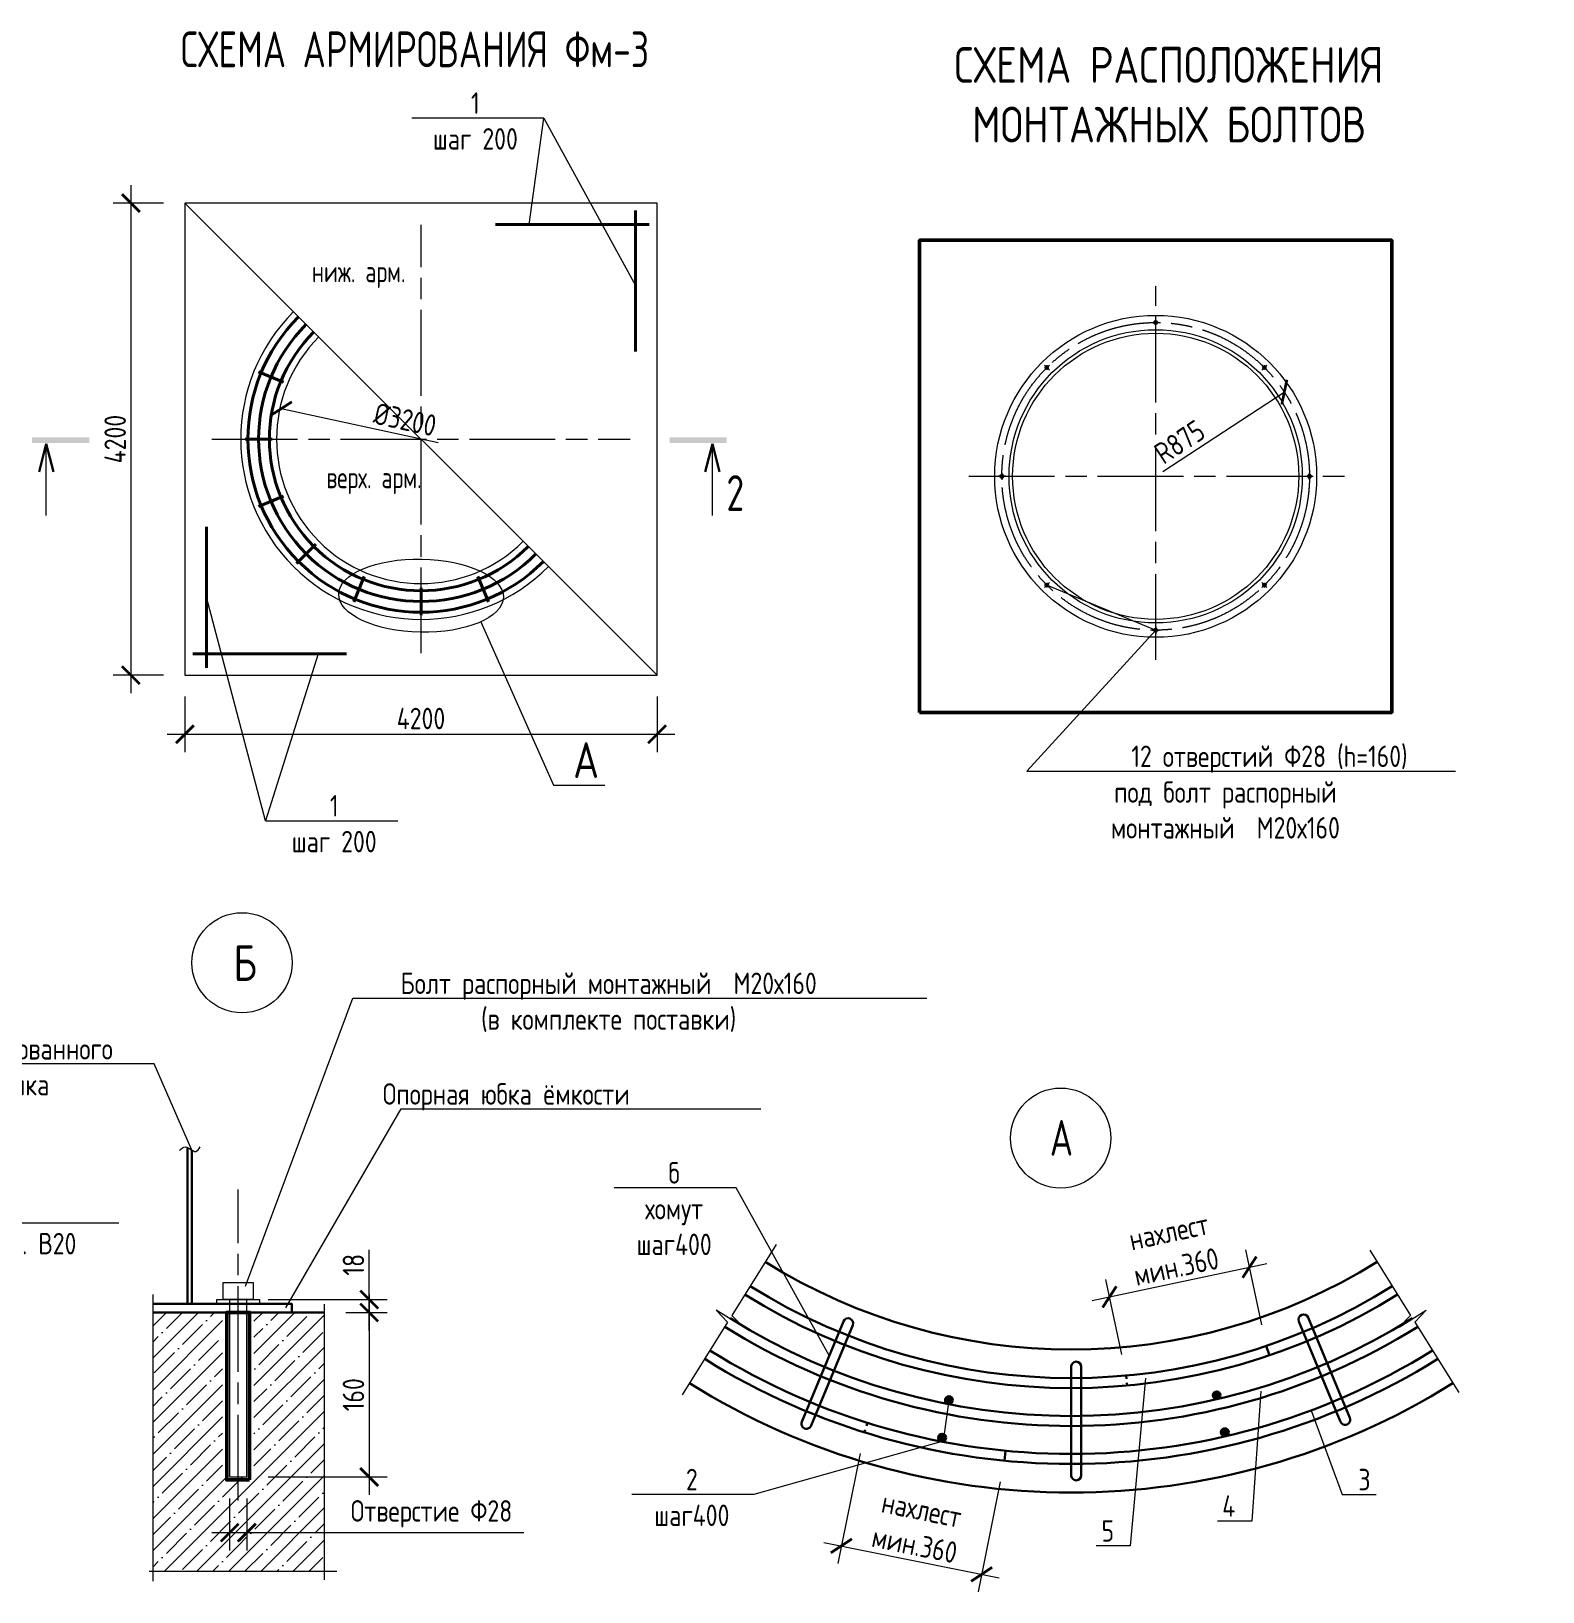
# Model space of a CAD drawing. Header units: millimetres. Extents: x -148017 to 581274, y 1637 to 41526.
# Drawn here: x 20320 to 41450, y 18562 to 40378 of the extents above; entities that cross this region are included whole.
import ezdxf
from ezdxf import colors
from ezdxf.entities.mleader import LeaderData, LeaderLine
from ezdxf.enums import TextEntityAlignment as Align
from ezdxf.lldxf.tags import DXFTag
from ezdxf.math import Vec2, Vec3

# ---------------------------------------------------------------- set-up
doc = ezdxf.new("R2010")
doc.units = ezdxf.units.MM
doc.linetypes.add('AM_ISO08W050', pattern=[18, 12, -1.5, 3, -1.5])
doc.styles.add('GOST 2.304', font='GOST_0.TTF')
tags = doc.linetypes.add('5-2', pattern=[3.5, 2.5, -1]).pattern_tags.tags
tags[6:7] = [DXFTag(74, 4), DXFTag(75, 0), DXFTag(340, '0'), DXFTag(46, 1.0), DXFTag(50, 0.0), DXFTag(44, 0.0), DXFTag(45, 0.0)]
tags[4:5] = [DXFTag(74, 4), DXFTag(75, 0), DXFTag(340, '0'), DXFTag(46, 1.0), DXFTag(50, 0.0), DXFTag(44, 0.0), DXFTag(45, 0.0)]
doc.dimstyles.new('м10', dxfattribs={"dimscale": 100, "dimtxt": 3, "dimasz": 2.5, "dimexe": 2.5, "dimexo": 3, "dimgap": 0.7, "dimtad": 1, "dimdec": 0, "dimlfac": 0.1, "dimtxsty": 'GOST 2.304', "dimblk": 'ARCHTICK', "dimcen": 2.5, "dimdle": 2.5, "dimclrd": 7, "dimclre": 7, "dimclrt": 256, "dimadec": 1, "dimazin": 0, "dimtfac": 1, "dimtdec": 0, "dimtmove": 0, "dimatfit": 3, "dimldrblk": 'NONE', "dimfxl": 1, "dimlwd": 20, "dimlwe": 20, "dimarcsym": 0})
doc.dimstyles.new('м20', dxfattribs={"dimscale": 100, "dimtxt": 3, "dimasz": 2.5, "dimexe": 2.5, "dimexo": 3, "dimgap": 0.7, "dimtad": 1, "dimdec": 0, "dimlfac": 0.2, "dimtxsty": 'GOST 2.304', "dimblk": 'ARCHTICK', "dimcen": 2.5, "dimdle": 2.5, "dimclrd": 7, "dimclre": 7, "dimclrt": 256, "dimadec": 1, "dimazin": 0, "dimtfac": 1, "dimtdec": 0, "dimtmove": 0, "dimatfit": 3, "dimldrblk": 'NONE', "dimfxl": 1, "dimlwd": 20, "dimlwe": 20, "dimarcsym": 0})
pattern_1 = [(45, (6718.24, 21792.88), (-224.5064, 224.5064), []), (45, (6942.75, 21792.88), (-224.5064, 224.5064), [396.875, -79.375, 0, -79.375])]

# ---------------------------------------------------------------- blocks, each defined once
blk = doc.blocks.new('_None')
blk = doc.blocks.new('_Dot')
at = {"color": 0, "linetype": 'ByBlock', "lineweight": -2}
blk.add_line((-0.5, 0), (-1, 0), dxfattribs=at)
at = {"color": 0, "linetype": 'ByBlock', "const_width": 0.5}
blk.add_lwpolyline([(-0.25, 0, 1), (0.25, 0, 1)], format="xyb", close=True, dxfattribs=at)
blk = doc.blocks.new('_ArchTick')
at = {"color": 0, "linetype": 'ByBlock', "const_width": 0.15}
blk.add_lwpolyline([(-0.5, -0.5), (0.5, 0.5)], dxfattribs=at)
blk = doc.blocks.new('*D63')
at = {"color": 7, "linetype": 'Continuous', "lineweight": 20, "transparency": 16777216}
for p, q in [((37521, 22294), (37298, 23344)), ((35149, 22632), (37594, 23152)), ((35565, 21878), (35341, 22928))]:
    blk.add_line(p, q, dxfattribs=at)
at = {"color": 7, "linetype": 'Continuous', "lineweight": 20, "transparency": 16777216, "xscale": 250, "yscale": 250, "zscale": 250}
for p, rotation in [((37350, 23100), 12.00002612292095), ((35393, 22684), 192.0000261229209)]:
    blk.add_blockref('_ArchTick', p, dxfattribs=dict(at, rotation=rotation))
at = {"color": 7, "linetype": 'Continuous', "lineweight": 20, "transparency": 16777216, "insert": (36274, 23351), "char_height": 300, "attachment_point": 5, "rotation": 12, "style": 'GOST 2.304'}
blk.add_mtext('нахлест\\Pмин.360', dxfattribs=at)
blk = doc.blocks.new('*D64')
at = {"color": 7, "linetype": 'Continuous', "lineweight": 20, "transparency": 16777216}
for p, q in [((31907, 20497), (31595, 18959)), ((33867, 20101), (33556, 18562)), ((31400, 19253), (33851, 18758))]:
    blk.add_line(p, q, dxfattribs=at)
at = {"color": 7, "linetype": 'Continuous', "lineweight": 20, "transparency": 16777216, "xscale": 250, "yscale": 250, "zscale": 250}
for p, rotation in [((31645, 19204), 168.5708231591507), ((33606, 18807), 348.5708231591506)]:
    blk.add_blockref('_ArchTick', p, dxfattribs=dict(at, rotation=rotation))
at = {"color": 7, "linetype": 'Continuous', "lineweight": 20, "transparency": 16777216, "insert": (32719, 19466), "char_height": 300, "attachment_point": 5, "rotation": 348.5708, "style": 'GOST 2.304'}
blk.add_mtext('нахлест\\Pмин.360', dxfattribs=at)
blk = doc.blocks.new('*D65')
at = {"color": 7, "linetype": 'Continuous', "lineweight": 20, "transparency": 16777216}
for p, q in [((22469, 31076), (22469, 30300)), ((29069, 31076), (29069, 30300)), ((22219, 30550), (29319, 30550))]:
    blk.add_line(p, q, dxfattribs=at)
at = {"color": 7, "linetype": 'Continuous', "lineweight": 20, "transparency": 16777216, "xscale": 250, "yscale": 250, "zscale": 250, "rotation": 180}
blk.add_blockref('_ArchTick', (22469, 30550), dxfattribs=at)
at = {"color": 7, "linetype": 'Continuous', "lineweight": 20, "transparency": 16777216, "xscale": 250, "yscale": 250, "zscale": 250}
blk.add_blockref('_ArchTick', (29069, 30550), dxfattribs=at)
at = {"color": 7, "linetype": 'Continuous', "lineweight": 20, "transparency": 16777216, "insert": (25769, 30770), "char_height": 300, "attachment_point": 5, "style": 'GOST 2.304'}
blk.add_mtext('4200', dxfattribs=at)
blk = doc.blocks.new('*D66')
at = {"color": 7, "linetype": 'Continuous', "lineweight": 20, "transparency": 16777216}
for p, q in [((21714, 38226), (21714, 31126)), ((22169, 37976), (21464, 37976)), ((22169, 31376), (21464, 31376))]:
    blk.add_line(p, q, dxfattribs=at)
at = {"color": 7, "linetype": 'Continuous', "lineweight": 20, "transparency": 16777216, "xscale": 250, "yscale": 250, "zscale": 250}
for p, rotation in [((21714, 37976), 90), ((21714, 31376), 270)]:
    blk.add_blockref('_ArchTick', p, dxfattribs=dict(at, rotation=rotation))
at = {"color": 7, "linetype": 'Continuous', "lineweight": 20, "transparency": 16777216, "insert": (21494, 34676), "char_height": 300, "attachment_point": 5, "rotation": 90, "style": 'GOST 2.304'}
blk.add_mtext('4200', dxfattribs=at)
blk = doc.blocks.new('*D67')
at = {"color": 7, "linetype": 'Continuous', "lineweight": 20, "transparency": 16777216}
blk.add_line((26011, 34623), (23815, 35101), dxfattribs=at)
at = {"color": 7, "linetype": 'Continuous', "lineweight": 20, "transparency": 16777216, "xscale": 250, "yscale": 250, "zscale": 250, "rotation": 167.7305021859052}
blk.add_blockref('_ArchTick', (23815, 35101), dxfattribs=at)
at = {"color": 7, "linetype": 'Continuous', "lineweight": 20, "transparency": 16777216, "insert": (25547, 34949), "char_height": 300, "attachment_point": 5, "rotation": 347.7305, "style": 'GOST 2.304'}
blk.add_mtext('%%C3200', dxfattribs=at)
blk = doc.blocks.new('*D95')
at = {"color": 7, "linetype": 'Continuous', "lineweight": 20, "transparency": 16777216}
for p, q in [((25045, 22647), (25045, 23343)), ((23634, 22647), (25295, 22647)), ((25045, 22217), (25045, 22647)), ((24716, 22467), (25295, 22467))]:
    blk.add_line(p, q, dxfattribs=at)
at = {"color": 7, "linetype": 'Continuous', "lineweight": 20, "transparency": 16777216, "xscale": 250, "yscale": 250, "zscale": 250}
for p, rotation in [((25045, 22647), 90), ((25045, 22467), 270)]:
    blk.add_blockref('_ArchTick', p, dxfattribs=dict(at, rotation=rotation))
at = {"color": 7, "linetype": 'Continuous', "lineweight": 20, "transparency": 16777216, "insert": (24825, 23134), "char_height": 300, "attachment_point": 5, "rotation": 90, "style": 'GOST 2.304'}
blk.add_mtext('18', dxfattribs=at)
blk = doc.blocks.new('*D96')
at = {"color": 7, "linetype": 'Continuous', "lineweight": 20, "transparency": 16777216}
for p, q in [((23094, 19867), (23094, 19139)), ((23334, 19867), (23334, 19139)), ((22844, 19389), (23334, 19389)), ((23334, 19389), (27208, 19389))]:
    blk.add_line(p, q, dxfattribs=at)
at = {"color": 7, "linetype": 'Continuous', "lineweight": 20, "transparency": 16777216, "xscale": 250, "yscale": 250, "zscale": 250, "rotation": 180}
blk.add_blockref('_ArchTick', (23094, 19389), dxfattribs=at)
at = {"color": 7, "linetype": 'Continuous', "lineweight": 20, "transparency": 16777216, "xscale": 250, "yscale": 250, "zscale": 250}
blk.add_blockref('_ArchTick', (23334, 19389), dxfattribs=at)
at = {"color": 7, "linetype": 'Continuous', "lineweight": 20, "transparency": 16777216, "insert": (25916, 19652), "char_height": 300, "attachment_point": 5, "style": 'GOST 2.304'}
blk.add_mtext('Отверстие Ф28', dxfattribs=at)
blk = doc.blocks.new('*D97')
at = {"color": 7, "linetype": 'Continuous', "lineweight": 20, "transparency": 16777216}
for p, q in [((25045, 22717), (25045, 19917)), ((24716, 22467), (25295, 22467)), ((23634, 20167), (25295, 20167))]:
    blk.add_line(p, q, dxfattribs=at)
at = {"color": 7, "linetype": 'Continuous', "lineweight": 20, "transparency": 16777216, "xscale": 250, "yscale": 250, "zscale": 250}
for p, rotation in [((25045, 22467), 90), ((25045, 20167), 270)]:
    blk.add_blockref('_ArchTick', p, dxfattribs=dict(at, rotation=rotation))
at = {"color": 7, "linetype": 'Continuous', "lineweight": 20, "transparency": 16777216, "insert": (24825, 21317), "char_height": 300, "attachment_point": 5, "rotation": 90, "style": 'GOST 2.304'}
blk.add_mtext('160', dxfattribs=at)
blk = doc.blocks.new('*D76')
at = {"color": 7, "linetype": 'Continuous', "lineweight": 20, "transparency": 16777216}
blk.add_line((36139, 34221), (37837, 35333), dxfattribs=at)
at = {"color": 7, "linetype": 'Continuous', "lineweight": 20, "transparency": 16777216, "xscale": 250, "yscale": 250, "zscale": 250, "rotation": 33.21497678044746}
blk.add_blockref('_ArchTick', (37837, 35333), dxfattribs=at)
at = {"color": 7, "linetype": 'Continuous', "lineweight": 20, "transparency": 16777216, "insert": (36373, 34637), "char_height": 300, "attachment_point": 5, "rotation": 33.215, "style": 'GOST 2.304'}
blk.add_mtext('R875', dxfattribs=at)

msp = doc.modelspace()

# ---------------------------------------------------------------- hatches: boundary and pattern name
at = {"linetype": 'Continuous', "lineweight": 20}
h = msp.add_hatch(color=7, dxfattribs=at)
h.dxf.hatch_style = 1
h.paths.add_polyline_path([(20331.1, 34699.3), (20331.1, 34619.3), (21131.1, 34619.3), (21131.1, 34699.3)])
h = msp.add_hatch(color=7, dxfattribs=at)
h.dxf.hatch_style = 1
h.paths.add_polyline_path([(30042.8, 34699.3), (30042.8, 34619.3), (29242.8, 34619.3), (29242.8, 34699.3)])
h = msp.add_hatch(dxfattribs=at)
h.set_pattern_fill('ANSI35', scale=50)
h.set_pattern_definition(pattern_1)
h.paths.add_polyline_path([(22993.6, 20166.9), (22993.6, 22466.9), (22018.4, 22466.9), (22018.4, 18845.9), (23213.6, 18845.9), (23213.6, 20166.9)])
h = msp.add_hatch(dxfattribs=at)
h.set_pattern_fill('ANSI35', scale=50)
h.set_pattern_definition(pattern_1)
h.paths.add_polyline_path([(23433.6, 20166.9), (23213.6, 20166.9), (23213.6, 18845.9), (24416.2, 18845.9), (24416.2, 22466.9), (23433.6, 22466.9)])
at = {"linetype": 'Continuous'}
h = msp.add_hatch(color=7, dxfattribs=at)
h.dxf.hatch_style = 1
h.paths.add_polyline_path([(33123.1, 21198.4, -0.2629312), (33098.9, 21241.3, -1), (33198.9, 21241.3, -0.5442855), (33128.4, 21195.7, -0.0001113)])
h = msp.add_hatch(color=7, dxfattribs=at)
h.dxf.hatch_style = 1
h.paths.add_polyline_path([(36865.6, 21266, -0.2629312), (36841.4, 21308.8, -1), (36941.4, 21308.8, -0.5442855), (36870.9, 21263.2, -0.0001113)])
h = msp.add_hatch(color=7, dxfattribs=at)
h.dxf.hatch_style = 1
h.paths.add_polyline_path([(33027.8, 20673.3, -0.2629312), (33003.6, 20716.2, -1), (33103.6, 20716.2, -0.5442855), (33033.1, 20670.6, -0.0001113)])
h = msp.add_hatch(color=7, dxfattribs=at)
h.dxf.hatch_style = 1
h.paths.add_polyline_path([(36979.4, 20748.9, -0.2629312), (36955.2, 20791.7, -1), (37055.2, 20791.7, -0.5442855), (36984.7, 20746.1, -0.0001113)])

# ---------------------------------------------------------------- linework, layer by layer
at = {"color": 7, "linetype": 'Continuous', "lineweight": 20}
for p, q in [((27488, 39163.1), (28769.4, 36821.6)), ((35988.6, 36305.5), (36088.6, 36305.5)), ((36038.6, 36255.5), (36038.6, 36355.5)), ((34553.7, 35711.1), (34483, 35640.4)), ((34553.7, 35640.4), (34483, 35711.1)), ((37523.6, 35711.1), (37594.3, 35640.4)), ((37523.6, 35640.4), (37594.3, 35711.1)), ((20531.1, 33608.9), (20531.1, 34608.9)), ((29842.8, 33608.9), (29842.8, 34608.9)), ((33938.6, 34155.5), (33838.6, 34155.5)), ((33888.6, 34205.5), (33888.6, 34105.5)), ((38138.6, 34155.5), (38238.6, 34155.5)), ((38188.6, 34105.5), (38188.6, 34205.5)), ((34553.7, 32599.9), (34483, 32670.6)), ((34553.7, 32670.6), (34483, 32599.9)), ((37523.6, 32599.9), (37594.3, 32670.6)), ((37523.6, 32670.6), (37594.3, 32599.9)), ((23596.6, 29339.7), (22769.4, 32465.2)), ((35988.6, 32005.5), (36088.6, 32005.5)), ((36038.6, 32055.5), (36038.6, 31955.5)), ((30733.4, 23417.8), (30114.6, 22426.6)), ((39032.3, 23337.9), (39601.2, 22426.6)), ((22018.4, 22718), (22018.4, 18710.4)), ((24416.2, 22583.3), (24416.2, 18729.8)), ((30055.2, 22331.4), (29421.4, 21316.3)), ((39660.7, 22331.4), (40274.1, 21349)), ((24591.6, 18845.9), (21968.3, 18845.9))]:
    msp.add_line(p, q, dxfattribs=at)
at = {"color": 7, "linetype": '5-2', "lineweight": 20, "ltscale": 200}
msp.add_line((22469.4, 37975.7), (29069.4, 31375.7), dxfattribs=at)
at = {"color": 7, "linetype": 'Continuous', "lineweight": 40}
for p, q in [((28769.4, 35901.2), (28769.4, 37871)), ((28959.3, 37675.7), (26809, 37675.7)), ((23496.6, 35617.1), (23847.7, 35471.6)), ((23309.4, 34675.7), (23689.4, 34675.7)), ((23496.6, 33734.3), (23847.7, 33879.7)), ((22769.4, 33450.2), (22769.4, 31480.3)), ((24029.9, 32936.2), (24298.6, 33204.9)), ((24828, 32402.9), (24973.4, 32754)), ((26710.8, 32402.9), (26565.4, 32754)), ((25769.4, 32215.7), (25769.4, 32595.7)), ((22579.4, 31675.7), (24729.7, 31675.7))]:
    msp.add_line(p, q, dxfattribs=at)
at = {"color": 7, "linetype": 'AM_ISO08W050', "lineweight": 20, "ltscale": 100}
for p, q in [((25769.4, 31681.3), (25769.4, 37670)), ((36038.6, 31589.6), (36038.6, 36814.1)), ((22844.8, 34675.7), (28693.9, 34675.7)), ((33426.4, 34155.5), (38686.1, 34155.5)), ((23213.6, 19836.2), (23213.6, 24186.9))]:
    msp.add_line(p, q, dxfattribs=at)
at = {"color": 7, "linetype": 'Continuous', "lineweight": 30}
for p, q in [((20531.1, 34608.9), (20431.1, 34216.7)), ((20531.1, 34608.9), (20631.1, 34216.7)), ((29842.8, 34608.9), (29742.8, 34216.7)), ((29842.8, 34608.9), (29942.8, 34216.7)), ((31092.3, 20938.5), (31674, 22342.7)), ((31221.6, 20884.9), (31803.3, 22289.2)), ((38623.5, 20938.5), (38041.8, 22342.7)), ((38752.8, 20992), (38171.2, 22396.3)), ((37583.6, 21999.4), (37628.6, 21866.8)), ((34857.9, 20189.4), (34857.9, 21709.4)), ((34997.9, 20189.4), (34997.9, 21709.4)), ((35627.1, 21584.4), (35631.2, 21540)), ((35636.4, 21482.9), (35639.8, 21445)), ((31978.4, 20827.5), (31966, 20791.5)), ((32011.7, 20923.8), (31997.2, 20881.7)), ((33940.5, 20533.6), (33927, 20394.3))]:
    msp.add_line(p, q, dxfattribs=at)
at = {"color": 251, "linetype": 'Continuous', "lineweight": 30}
msp.add_line((22018.4, 22466.9), (24416.2, 22466.9), dxfattribs=at)
at = {"color": 7, "linetype": 'Continuous', "lineweight": 20}
for points in [[(22469.4, 31375.7), (29069.4, 31375.7), (29069.4, 37975.7), (22469.4, 37975.7)], [(23003.6, 22646.9), (23003.6, 22886.9), (23423.6, 22886.9), (23423.6, 22646.9)], [(22913.6, 22586.9), (22913.6, 22646.9), (23513.6, 22646.9), (23513.6, 22586.9)], [(23333.6, 20166.9), (23333.6, 22646.9), (23093.6, 22646.9), (23093.6, 20166.9)], [(23333.6, 20166.9), (23333.6, 22466.9), (23093.6, 22466.9), (23093.6, 20166.9)]]:
    msp.add_lwpolyline(points, close=True, dxfattribs=at)
at = {"color": 7, "linetype": 'Continuous', "lineweight": 50}
for points in [[(32738.6, 30855.5), (39338.6, 30855.5), (39338.6, 37455.5), (32738.6, 37455.5)], [(23373.6, 20126.9), (23373.6, 22466.9), (23053.6, 22466.9), (23053.6, 20126.9)]]:
    msp.add_lwpolyline(points, close=True, dxfattribs=at)
at = {"color": 251, "linetype": 'Continuous', "lineweight": 30}
for points in [[(22503.6, 24774.4), (22503.6, 22586.9), (22563.6, 22586.9), (22563.6, 24737.9)], [(22018.4, 22586.9), (23963.6, 22586.9), (23963.6, 22466.9), (22018.4, 22466.9)]]:
    msp.add_lwpolyline(points, dxfattribs=at)
at = {"color": 7, "linetype": 'ByBlock', "lineweight": 20, "ltscale": 100}
for points in [[(30114.6, 22426.6), (30275.7, 22259.8), (29894, 22498.2), (30055.2, 22331.4)], [(39601.2, 22426.6), (39440.1, 22259.8), (39821.8, 22498.2), (39660.7, 22331.4)]]:
    msp.add_lwpolyline(points, dxfattribs=at)
at = {"color": 9, "linetype": '5-2', "lineweight": 20, "ltscale": 100}
for radius in [2250, 2050, 2000]:
    msp.add_circle((36038.6, 34155.5), radius, dxfattribs=at)
at = {"color": 7, "linetype": 'AM_ISO08W050', "lineweight": 20, "ltscale": 100}
msp.add_circle((36038.6, 34155.5), 2150, dxfattribs=at)
at = {"color": 7, "linetype": 'Continuous', "lineweight": 30}
for centre in [(36038.6, 36305.5), (34518.3, 35675.8), (37558.9, 35675.8), (33888.6, 34155.5), (38188.6, 34155.5), (34518.3, 32635.2), (37558.9, 32635.2), (36038.6, 32005.5)]:
    msp.add_circle(centre, 20, dxfattribs=at)
at = {"color": 7, "lineweight": 20}
for centre in [(23267, 27355.3), (34711.3, 24903.9)]:
    msp.add_circle(centre, 700, dxfattribs=at)
at = {"color": 5, "linetype": 'Continuous', "lineweight": 40}
for centre in [(33148.9, 21241.3), (36891.4, 21308.8), (33053.6, 20716.2), (37005.2, 20791.7)]:
    msp.add_circle(centre, 50, dxfattribs=at)
at = {"color": 7, "linetype": 'Continuous', "lineweight": 20}
for radius in [2520, 2020]:
    msp.add_arc((25769.4, 34675.7), radius, 135, 315, dxfattribs=at)
at = {"color": 7, "linetype": 'Continuous', "lineweight": 40}
for radius in [2420, 2270, 2120]:
    msp.add_arc((25769.4, 34675.7), radius, 135, 315, dxfattribs=at)
at = {"color": 7, "linetype": 'Continuous', "lineweight": 30}
for centre, radius, start, end in [((34857.9, 30029.4), 8080, 238.04261, 301.95739), ((34857.9, 30029.4), 8620, 238.04261, 301.95739), ((34857.9, 30029.4), 8480, 238.04261, 301.95739), ((34857.9, 30029.4), 9150, 238.04261, 301.95739), ((34857.9, 30029.4), 9010, 238.04261, 301.95739), ((31738.6, 22316), 70, 337.5, 157.5), ((38106.5, 22369.5), 70, 22.5, 202.5), ((34857.9, 30029.4), 9680, 238.04261, 301.95739), ((34857.9, 30029.4), 9540, 238.04261, 301.95739), ((34927.9, 21709.4), 70, 0, 180), ((34927.9, 21709.4), 70, 0, 180), ((34857.9, 30029.4), 10080, 238.04261, 301.95739), ((38688.2, 20965.2), 70, 202.5, 22.5), ((31157, 20911.7), 70, 157.5, 337.5), ((34927.9, 20189.4), 70, 180, 0)]:
    msp.add_arc(centre, radius, start, end, dxfattribs=at)
at = {"color": 7, "linetype": 'Continuous', "lineweight": 20}
msp.add_ellipse((25769.4, 32486.8), major_axis=(-1150.9, 22.3), ratio=0.444433, dxfattribs=at)
msp.add_spline([(22392.5, 24732.1), (22477.3, 24781), (22620.7, 24718.3), (22682.9, 24780.5)], degree=3, dxfattribs=at)

# ---------------------------------------------------------------- texts
at = {"color": 0, "lineweight": 20, "style": 'GOST 2.304', "width": 0.9}
msp.add_text('СХЕМА АРМИРОВАНИЯ Фм-3', height=500, dxfattribs=at).set_placement((25684, 39874.7), align=Align.CENTER)
at = {"color": 7, "lineweight": 25, "style": 'GOST 2.304', "width": 0.9}
for s, p in [('ниж. арм.', (24898.5, 36778.9)), ('верх. арм.', (25112, 33899))]:
    msp.add_text(s, height=300, dxfattribs=at).set_placement(p, align=Align.BOTTOM_CENTER)
at = {"color": 7, "lineweight": 20, "style": 'GOST 2.304', "width": 0.9}
msp.add_text('2', height=500, dxfattribs=at).set_placement((30162, 33671.6), align=Align.CENTER)
msp.add_text('А', height=500, dxfattribs=at).set_placement((34721.6, 24908.3), align=Align.MIDDLE_CENTER)
at = {"color": 7, "linetype": 'Continuous', "lineweight": 20, "insert": (31579, 40156.6), "char_height": 500, "width": 9039.668, "attachment_point": 1, "style": 'GOST 2.304'}
msp.add_mtext('\\pi1644.8;СХЕМА РАСПОЛОЖЕНИЯ \\P\\pi1894.7;МОНТАЖНЫХ БОЛТОВ', dxfattribs=at)
at = {"color": 7, "lineweight": 20, "insert": (23063.6, 27602.6), "char_height": 500, "width": 415.326, "attachment_point": 1, "style": 'GOST 2.304'}
msp.add_mtext('\\pi82.484;Б', dxfattribs=at)

# ---------------------------------------------------------------- dimensions: what is measured, and where the dimension line sits
at = {"color": 7, "linetype": 'Continuous', "lineweight": 20}
for base, p1, p2, text, picture, middle in [((21714.1, 31375.7), (22469.4, 37975.7), (22469.4, 31375.7), '4200', '*D66', (21494.1, 34675.7)), ((25045, 20166.9), (24416.2, 22466.9), (23333.6, 20166.9), '160', '*D97', (24825, 21316.9))]:
    dim = msp.add_linear_dim(base=base, p1=p1, p2=p2, angle=90, text=text, dimstyle='м20', override={"dimlfac": 0.5, "dimclrt": 7}, dxfattribs=at)
    dim.commit()
    dim.dimension.update_dxf_attribs({"geometry": picture, "text_midpoint": middle})
dim = msp.add_radius_dim(center=(36038.6, 34155.5), mpoint=(37837.4, 35333.2), text='R875', dimstyle='м20', override={"dimlfac": 0.5, "dimclrt": 7}, dxfattribs=at)
dim.commit()
dim.dimension.update_dxf_attribs({"geometry": '*D76', "text_midpoint": (36493.5, 34453.3), "dimtype": 164})
dim = msp.add_diameter_dim_2p(p1=(27723.7, 34250.6), p2=(23815.1, 35100.7), text='%%C3200', dimstyle='м20', override={"dimlfac": 0.5, "dimclrt": 7}, dxfattribs=at)
dim.commit()
dim.dimension.update_dxf_attribs({"geometry": '*D67', "text_midpoint": (25500.1, 34734.2), "dimtype": 163})
dim = msp.add_linear_dim(base=(29069.4, 30549.5), p1=(22469.4, 31375.7), p2=(29069.4, 31375.7), text='4200', dimstyle='м20', override={"dimlfac": 0.5, "dimclrt": 7}, dxfattribs=at)
dim.commit()
dim.dimension.update_dxf_attribs({"geometry": '*D65', "text_midpoint": (25769.4, 30769.5)})
for p1, p2, distance, picture, middle in [((35627.1, 21584.4), (37583.4, 22000.2), 1124, '*D63', (36273.9, 23351.5)), ((31966, 20791.5), (33926.9, 20395.1), -1620.1, '*D64', (32718.5, 19466))]:
    dim = msp.add_aligned_dim(p1=p1, p2=p2, distance=distance, text='нахлест\\Pмин.360', dimstyle='м20', override={"dimlfac": 0.5, "dimclrt": 7}, dxfattribs=at)
    dim.commit()
    dim.dimension.update_dxf_attribs({"geometry": picture, "text_midpoint": middle})
dim = msp.add_linear_dim(base=(25045, 22646.9), p1=(24416.2, 22466.9), p2=(23333.6, 22646.9), angle=90, dimstyle='м10', override={"dimclrt": 7}, dxfattribs=at)
dim.commit()
dim.dimension.update_dxf_attribs({"geometry": '*D95', "text_midpoint": (25045, 23133.8), "dimtype": 160})
dim = msp.add_linear_dim(base=(23333.6, 19388.8), p1=(23093.6, 20166.9), p2=(23333.6, 20166.9), text='Отверстие Ф28', dimstyle='м20', override={"dimlfac": 0.5, "dimclrt": 7}, dxfattribs=at)
dim.commit()
dim.dimension.update_dxf_attribs({"geometry": '*D96', "text_midpoint": (25916.4, 19388.8), "dimtype": 160})

# ---------------------------------------------------------------- leaders
ml = msp.add_multileader_mtext('Standard', dxfattribs=at)
ml.set_content('{\\C7;1\\Pшаг 200}', color=84, style='GOST 2.304')
ml.set_leader_properties(linetype='Continuous', lineweight=20)
ml.set_arrow_properties(name='NONE')
ml.build(insert=Vec2(0, 0))
ml.multileader.update_dxf_attribs({"text_left_attachment_type": 6, "text_right_attachment_type": 6, "dogleg_length": 3, "arrow_head_size": 30, "scale": 100})
ctx = ml.context
ctx.base_point, ctx.scale, ctx.char_height, ctx.arrow_head_size, ctx.landing_gap_size, ctx.plane_origin = Vec3(25944.9, 39163.1), 100, 300, 30, 0, Vec3(24987.6, 40876.7)
ctx.left_attachment, ctx.right_attachment, ctx.text_align_type = 6, 6, 1
notes = []
notes.append((ctx, [(1, (1, 1, 0), (27488, 39163.1), (-1, 0), 300, [(0, [(27282.7, 37675.7)], 0, [])])]))
ctx.mtext.insert, ctx.mtext.alignment, ctx.mtext.flow_direction = Vec3(26529, 39523.1), 2, 5
ml = msp.add_multileader_mtext('Standard', dxfattribs=at)
ml.set_content('{\\C7;Болт распорный монтажный\\P (в комплекте поставки)}', color=84, style='GOST 2.304')
ml.set_leader_properties(linetype='Continuous', lineweight=20)
ml.set_arrow_properties(name='NONE')
ml.build(insert=Vec2(0, 0))
ml.multileader.update_dxf_attribs({"text_left_attachment_type": 6, "text_right_attachment_type": 6, "dogleg_length": 3, "arrow_head_size": 30, "scale": 100})
ctx = ml.context
ctx.base_point, ctx.scale, ctx.char_height, ctx.arrow_head_size, ctx.landing_gap_size, ctx.plane_origin = Vec3(14965.8, 38455.5), 100, 300, 30, 0, Vec3(12809.8, 37488.5)
ctx.left_attachment, ctx.right_attachment = 6, 6
notes.append((ctx, [(0, (1, 1, 0), (14665.8, 38455.5), (1, 0), 300, [(0, [(12397.1, 36202.2)], 0, [])])]))
ctx.mtext.insert, ctx.mtext.width, ctx.mtext.defined_height, ctx.mtext.flow_direction = Vec3(14965.8, 38815.5), 5663.078, 1542.8, 5
ml = msp.add_multileader_mtext('Standard', dxfattribs=at)
ml.set_content('{\\C0;        12 отверстий Ф28 (h=160)\\Pпод болт распорный \\Pмонтажный  М20х160}', color=7, style='GOST 2.304')
ml.set_leader_properties(linetype='Continuous', lineweight=20)
ml.set_arrow_properties(name='DOT')
ml.build(insert=Vec2(0, 0))
ml.multileader.update_dxf_attribs({"text_left_attachment_type": 6, "text_right_attachment_type": 6, "dogleg_length": 3, "arrow_head_size": 30, "scale": 100})
ctx = ml.context
ctx.base_point, ctx.scale, ctx.char_height, ctx.arrow_head_size, ctx.landing_gap_size, ctx.plane_origin = Vec3(34380.8, 30032.1), 100, 300, 30, 0, Vec3(47211.8, 29465.7)
ctx.left_attachment, ctx.right_attachment, ctx.text_align_type = 6, 6, 1
notes.append((ctx, [(1, (1, 1, 0), (34239.1, 30032.1), (1, 0), 141.7, [(1, [(34518.3, 32635.2), (36038.6, 32005.5)], 0, [])])]))
ctx.mtext.insert, ctx.mtext.alignment, ctx.mtext.flow_direction = Vec3(37013.4, 30392.1), 2, 5
ml = msp.add_multileader_mtext('Standard', dxfattribs=at)
ml.set_content('А', color=84, style='GOST 2.304')
ml.set_leader_properties(linetype='Continuous', lineweight=20)
ml.set_arrow_properties(name='NONE')
ml.build(insert=Vec2(0, 0))
ml.multileader.update_dxf_attribs({"text_left_attachment_type": 6, "text_right_attachment_type": 6, "dogleg_length": 3, "arrow_head_size": 30, "scale": 100})
ctx = ml.context
ctx.base_point, ctx.scale, ctx.char_height, ctx.arrow_head_size, ctx.landing_gap_size, ctx.plane_origin = Vec3(27919.2, 29838.4), 100, 500, 30, 0, Vec3(22168.9, 23703)
ctx.left_attachment, ctx.right_attachment, ctx.text_align_type = 6, 6, 1
notes.append((ctx, [(1, (1, 1, 0), (27619.2, 29838.4), (1, 0), 300, [(0, [(26604.7, 32121.9)], 0, [])])]))
ctx.mtext.insert, ctx.mtext.width, ctx.mtext.defined_height, ctx.mtext.alignment, ctx.mtext.flow_direction = Vec3(28076.7, 30438.4), 456.998, 939.3, 2, 5
ml = msp.add_multileader_mtext('Standard', dxfattribs=at)
ml.set_content('{\\C7;1\\Pшаг 200}', color=84, style='GOST 2.304')
ml.set_leader_properties(linetype='Continuous', lineweight=20)
ml.set_arrow_properties(name='NONE')
ml.build(insert=Vec2(0, 0))
ml.multileader.update_dxf_attribs({"text_left_attachment_type": 6, "text_right_attachment_type": 6, "dogleg_length": 3, "arrow_head_size": 30, "scale": 100})
ctx = ml.context
ctx.base_point, ctx.scale, ctx.char_height, ctx.arrow_head_size, ctx.landing_gap_size, ctx.plane_origin = Vec3(23896.6, 29339.7), 100, 300, 30, 0, Vec3(23014.2, 31053.3)
ctx.left_attachment, ctx.right_attachment, ctx.text_align_type = 6, 6, 1
notes.append((ctx, [(0, (1, 1, 0), (23596.6, 29339.7), (1, 0), 300, [(0, [(24333.6, 31675.7)], 0, [])])]))
ctx.mtext.insert, ctx.mtext.alignment, ctx.mtext.flow_direction = Vec3(24555.6, 29699.7), 2, 5
ml = msp.add_multileader_mtext('Standard', dxfattribs=at)
ml.set_content('{\\C0;Болт распорный монтажный  М20х160\\P(в комплекте поставки)}', color=84, style='GOST 2.304')
ml.set_leader_properties(linetype='Continuous', lineweight=20)
ml.set_arrow_properties(name='NONE')
ml.build(insert=Vec2(0, 0))
ml.multileader.update_dxf_attribs({"text_left_attachment_type": 6, "text_right_attachment_type": 6, "dogleg_length": 3, "arrow_head_size": 30, "scale": 100})
ctx = ml.context
ctx.base_point, ctx.scale, ctx.char_height, ctx.arrow_head_size, ctx.landing_gap_size, ctx.plane_origin = Vec3(25115.1, 26858.3), 100, 300, 30, 0, Vec3(37268.1, 25314.9)
ctx.left_attachment, ctx.right_attachment, ctx.text_align_type = 6, 6, 1
notes.append((ctx, [(1, (1, 1, 0), (24815.1, 26858.3), (1, 0), 300, [(0, [(23316.5, 22834.7)], 0, [])])]))
ctx.mtext.insert, ctx.mtext.alignment, ctx.mtext.flow_direction = Vec3(28392.2, 27218.3), 2, 5
ml = msp.add_multileader_mtext('Standard', dxfattribs=at)
ml.set_content('{\\C7;ёмкость из армированного\\Pстеклопластика}', color=84, style='GOST 2.304')
ml.set_leader_properties(linetype='Continuous', lineweight=20)
ml.set_arrow_properties(name='NONE')
ml.build(insert=Vec2(0, 0))
ml.multileader.update_dxf_attribs({"text_left_attachment_type": 6, "text_right_attachment_type": 6, "dogleg_length": 3, "arrow_head_size": 30, "scale": 100})
ctx = ml.context
ctx.base_point, ctx.scale, ctx.char_height, ctx.arrow_head_size, ctx.landing_gap_size, ctx.plane_origin = Vec3(17659, 25942.3), 100, 300, 30, 0, Vec3(22187.1, 30328)
ctx.left_attachment, ctx.right_attachment, ctx.text_align_type = 6, 6, 1
notes.append((ctx, [(0, (1, 1, 0), (22041.2, 25942.3), (-1, 0), 300, [(0, [(22563.6, 24737.9)], 0, [])])]))
ctx.mtext.insert, ctx.mtext.alignment, ctx.mtext.flow_direction = Vec3(19405.5, 26302.3), 2, 5
ml = msp.add_multileader_mtext('Standard', dxfattribs=at)
ml.set_content('{\\C0;Опорная юбка ёмкости}', color=84, style='GOST 2.304')
ml.set_leader_properties(linetype='Continuous', lineweight=20)
ml.set_arrow_properties(name='NONE')
ml.build(insert=Vec2(0, 0))
ml.multileader.update_dxf_attribs({"text_left_attachment_type": 6, "text_right_attachment_type": 6, "dogleg_length": 3, "arrow_head_size": 30, "scale": 100})
ctx = ml.context
ctx.base_point, ctx.scale, ctx.char_height, ctx.arrow_head_size, ctx.landing_gap_size, ctx.plane_origin = Vec3(25793.6, 25311.2), 100, 300, 30, 0, Vec3(38801, 28488.4)
ctx.left_attachment, ctx.right_attachment, ctx.text_align_type = 6, 6, 1
notes.append((ctx, [(1, (1, 1, 0), (25493.6, 25311.2), (1, 0), 300, [(0, [(23880.5, 22531.4)], 0, [])])]))
ctx.mtext.insert, ctx.mtext.width, ctx.mtext.alignment, ctx.mtext.flow_direction = Vec3(26961.4, 25671.2), 2823.818, 2, 5
ml = msp.add_multileader_mtext('Standard', dxfattribs=at)
ml.set_content('б\\Pхомут\\Pшаг400', color=7, style='GOST 2.304')
ml.set_leader_properties(linetype='Continuous', lineweight=20)
ml.set_arrow_properties(name='NONE')
ml.build(insert=Vec2(0, 0))
ml.multileader.update_dxf_attribs({"text_left_attachment_type": 6, "text_right_attachment_type": 6, "dogleg_length": 3, "arrow_head_size": 30, "scale": 100})
ctx = ml.context
ctx.base_point, ctx.scale, ctx.char_height, ctx.arrow_head_size, ctx.landing_gap_size, ctx.plane_origin = Vec3(28811.5, 24208.4), 100, 300, 30, 0, Vec3(27258.6, 24595.6)
ctx.left_attachment, ctx.right_attachment, ctx.text_align_type = 6, 6, 1
notes.append((ctx, [(1, (1, 1, 0), (30172.4, 24208.4), (-1, 0), 246.4, [(0, [(31476, 21864.7)], 0, [])])]))
ctx.mtext.insert, ctx.mtext.alignment, ctx.mtext.flow_direction = Vec3(29307.6, 24568.4), 2, 5
ml = msp.add_multileader_mtext('Standard', dxfattribs=at)
ml.set_content('{\\C7;Пояс\\Pиз бетона кл. В20}', color=84, style='GOST 2.304')
ml.set_leader_properties(linetype='Continuous', lineweight=20)
ml.set_arrow_properties(name='DOT')
ml.build(insert=Vec2(0, 0))
ml.multileader.update_dxf_attribs({"text_left_attachment_type": 6, "text_right_attachment_type": 6, "dogleg_length": 3, "arrow_head_size": 30, "scale": 100})
ctx = ml.context
ctx.base_point, ctx.scale, ctx.char_height, ctx.arrow_head_size, ctx.landing_gap_size, ctx.plane_origin = Vec3(18040.8, 23719.2), 100, 300, 30, 0, Vec3(16459.3, 23609)
ctx.left_attachment, ctx.right_attachment, ctx.text_align_type = 6, 6, 1
notes.append((ctx, [(0, (1, 1, 0), (17740.8, 23719.2), (1, 0), 300, [(0, [(15755.7, 21997)], 0, [])])]))
ctx.mtext.insert, ctx.mtext.alignment, ctx.mtext.flow_direction = Vec3(19565.2, 24079.2), 2, 5
ml = msp.add_multileader_mtext('Standard', dxfattribs=at)
ml.set_content('5', color=7, style='GOST 2.304')
ml.set_leader_properties(linetype='Continuous', lineweight=20)
ml.set_arrow_properties(name='NONE')
ml.build(insert=Vec2(0, 0))
ml.multileader.update_dxf_attribs({"text_left_attachment_type": 6, "text_right_attachment_type": 6, "dogleg_length": 3, "arrow_head_size": 30, "scale": 100})
ctx = ml.context
ctx.base_point, ctx.scale, ctx.char_height, ctx.arrow_head_size, ctx.landing_gap_size, ctx.plane_origin = Vec3(35307.4, 19202.4), 100, 300, 30, 0, Vec3(31887.1, 18381.8)
ctx.left_attachment, ctx.right_attachment, ctx.text_align_type = 6, 6, 1
notes.append((ctx, [(1, (1, 1, 0), (35682.4, 19202.4), (-1, 0), 246.4, [(0, [(35895.9, 21549.6)], 0, [])])]))
ctx.mtext.insert, ctx.mtext.alignment, ctx.mtext.flow_direction = Vec3(35369.7, 19562.4), 2, 5
ml = msp.add_multileader_mtext('Standard', dxfattribs=at)
ml.set_content('2\\Pшаг400', color=7, style='GOST 2.304')
ml.set_leader_properties(linetype='Continuous', lineweight=20)
ml.set_arrow_properties(name='NONE')
ml.build(insert=Vec2(0, 0))
ml.multileader.update_dxf_attribs({"text_left_attachment_type": 6, "text_right_attachment_type": 6, "dogleg_length": 3, "arrow_head_size": 30, "scale": 100})
ctx = ml.context
ctx.base_point, ctx.scale, ctx.char_height, ctx.arrow_head_size, ctx.landing_gap_size, ctx.plane_origin = Vec3(29058.9, 19921.1), 100, 300, 30, 0, Vec3(27505.9, 20308.3)
ctx.left_attachment, ctx.right_attachment, ctx.text_align_type = 6, 6, 1
notes.append((ctx, [(1, (1, 1, 0), (30419.7, 19921.1), (-1, 0), 246.4, [(1, [(33148.9, 21241.3), (33067.2, 20668)], 0, [])])]))
ctx.mtext.insert, ctx.mtext.alignment, ctx.mtext.flow_direction = Vec3(29554.9, 20281.1), 2, 5
ml = msp.add_multileader_mtext('Standard', dxfattribs=at)
ml.set_content('4', color=7, style='GOST 2.304')
ml.set_leader_properties(linetype='Continuous', lineweight=20)
ml.set_arrow_properties(name='NONE')
ml.build(insert=Vec2(0, 0))
ml.multileader.update_dxf_attribs({"text_left_attachment_type": 6, "text_right_attachment_type": 6, "dogleg_length": 3, "arrow_head_size": 30, "scale": 100})
ctx = ml.context
ctx.base_point, ctx.scale, ctx.char_height, ctx.arrow_head_size, ctx.landing_gap_size, ctx.plane_origin = Vec3(36984, 19550.6), 100, 300, 30, 0, Vec3(33983.2, 18813.4)
ctx.left_attachment, ctx.right_attachment, ctx.text_align_type = 6, 6, 1
notes.append((ctx, [(1, (1, 1, 0), (37380.6, 19550.6), (-1, 0), 246.4, [(0, [(37506.2, 21365.7)], 0, [])])]))
ctx.mtext.insert, ctx.mtext.alignment, ctx.mtext.flow_direction = Vec3(37060, 19910.6), 2, 5
ml = msp.add_multileader_mtext('Standard', dxfattribs=at)
ml.set_content('3', color=7, style='GOST 2.304')
ml.set_leader_properties(linetype='Continuous', lineweight=20)
ml.set_arrow_properties(name='NONE')
ml.build(insert=Vec2(0, 0))
ml.multileader.update_dxf_attribs({"text_left_attachment_type": 6, "text_right_attachment_type": 6, "dogleg_length": 3, "arrow_head_size": 30, "scale": 100})
ctx = ml.context
ctx.base_point, ctx.scale, ctx.char_height, ctx.arrow_head_size, ctx.landing_gap_size, ctx.plane_origin = Vec3(38890.8, 19920.5), 100, 300, 30, 0, Vec3(35939.6, 19638.7)
ctx.left_attachment, ctx.right_attachment, ctx.text_align_type = 6, 6, 1
notes.append((ctx, [(0, (1, 1, 0), (38644.4, 19920.5), (1, 0), 246.4, [(0, [(38210.7, 21098)], 0, [])])]))
ctx.mtext.insert, ctx.mtext.alignment, ctx.mtext.flow_direction = Vec3(38957.1, 20280.5), 2, 5
for ctx, leaders in notes:
    for number, flags, end, landing, length, lines in leaders:
        leader = LeaderData()
        leader.index, (leader.has_last_leader_line, leader.has_dogleg_vector, leader.attachment_direction) = number, flags
        leader.last_leader_point, leader.dogleg_vector, leader.dogleg_length = Vec3(end), Vec3(landing), length
        for number, points, colour, breaks in lines:
            line = LeaderLine()
            line.index, line.vertices, line.color, line.breaks = number, Vec3.list(points), colors.encode_raw_color(colour), breaks
            leader.lines.append(line)
        ctx.leaders.append(leader)

doc.saveas('drawing.dxf')
